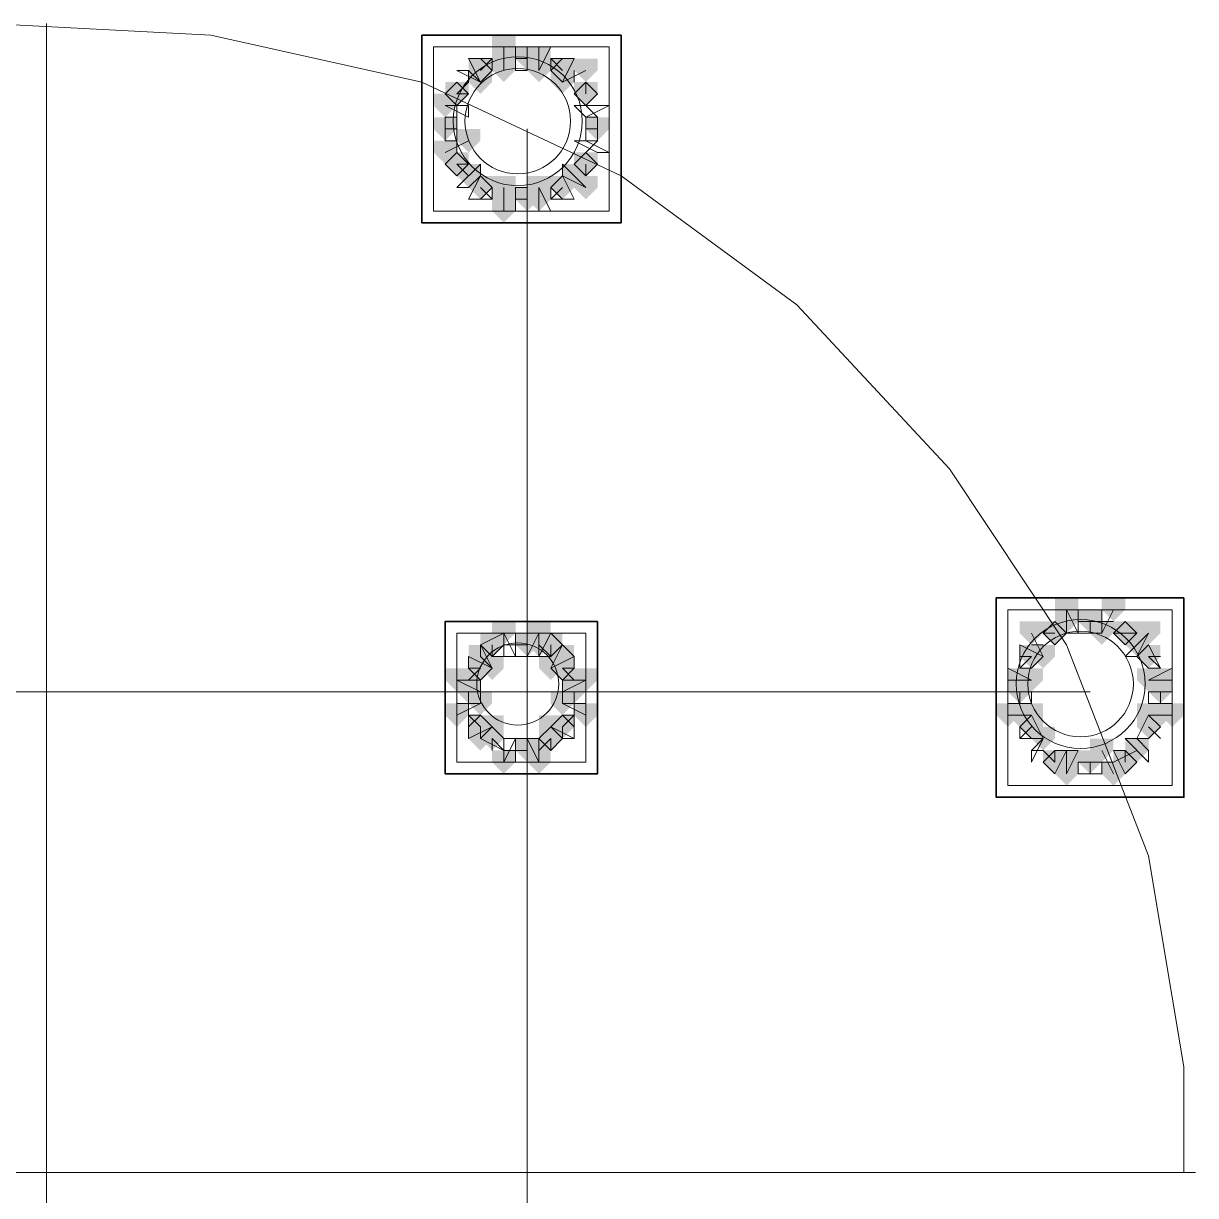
# Model space of a CAD drawing. Header units: millimetres. Extents: x 2315 to 4619, y 1334 to 1897.
# Drawn here: x 4157.93 to 4164.03, y 1554.59 to 1560.69 of the extents above; entities that cross this region are included whole.
import ezdxf

# ---------------------------------------------------------------- set-up
doc = ezdxf.new("R2010")
doc.units = ezdxf.units.MM
for name, color, linetype, true_color in [('PDF_10', 7, 'Continuous', 0x00b85c), ('PDF_AXIS', 7, 'Continuous', 0x00b85c), ('PDF_柱构件', 7, 'Continuous', 0x00b85c), ('PDF_转运站初步方案', 7, 'Continuous', 0x00b85c)]:
    doc.layers.add(name, color=color, linetype=linetype, true_color=true_color)
doc.layers.add('PDF_中心线层', color=1, linetype='Continuous')
doc.layers.add('PDF_粗实线层', color=7, linetype='Continuous')

msp = doc.modelspace()

# ---------------------------------------------------------------- hatches: boundary and pattern name
at = {"layer": 'PDF_10', "transparency": 33554559}
for points in [[(4160.5502, 1560.5703), (4160.4891, 1560.5703), (4160.4891, 1560.5093), (4160.5502, 1560.4482), (4160.6113, 1560.5093), (4160.6113, 1560.5703)], [(4160.5502, 1560.5703), (4160.4891, 1560.5703), (4160.4891, 1560.5093), (4160.5502, 1560.4482), (4160.6113, 1560.5093), (4160.6113, 1560.5703)], [(4160.3059, 1560.5093), (4160.2448, 1560.5093), (4160.2448, 1560.4482), (4160.3059, 1560.3871), (4160.367, 1560.4482), (4160.367, 1560.5093)], [(4160.3059, 1560.5093), (4160.2448, 1560.5093), (4160.2448, 1560.4482), (4160.3059, 1560.3871), (4160.367, 1560.4482), (4160.367, 1560.5093)], [(4160.7335, 1560.5093), (4160.6724, 1560.5093), (4160.6724, 1560.4482), (4160.7335, 1560.3871), (4160.7945, 1560.4482), (4160.7945, 1560.5093)], [(4160.7335, 1560.5093), (4160.6724, 1560.5093), (4160.6724, 1560.4482), (4160.7335, 1560.3871), (4160.7945, 1560.4482), (4160.7945, 1560.5093)], [(4160.1837, 1560.3871), (4160.1226, 1560.3871), (4160.1226, 1560.326), (4160.1837, 1560.2649), (4160.2448, 1560.326), (4160.2448, 1560.3871)], [(4160.1837, 1560.3871), (4160.1226, 1560.3871), (4160.1226, 1560.326), (4160.1837, 1560.2649), (4160.2448, 1560.326), (4160.2448, 1560.3871)], [(4160.8556, 1560.3871), (4160.7945, 1560.3871), (4160.7945, 1560.326), (4160.8556, 1560.2649), (4160.9167, 1560.326), (4160.9167, 1560.3871)], [(4160.8556, 1560.3871), (4160.7945, 1560.3871), (4160.7945, 1560.326), (4160.8556, 1560.2649), (4160.9167, 1560.326), (4160.9167, 1560.3871)], [(4160.8556, 1560.3871), (4160.7945, 1560.3871), (4160.7945, 1560.326), (4160.8556, 1560.2649), (4160.9167, 1560.326), (4160.9167, 1560.3871)], [(4160.1226, 1560.2039), (4160.0616, 1560.2039), (4160.0616, 1560.1428), (4160.1226, 1560.0817), (4160.1837, 1560.1428), (4160.1837, 1560.2039)], [(4160.1226, 1560.2039), (4160.0616, 1560.2039), (4160.0616, 1560.1428), (4160.1226, 1560.0817), (4160.1837, 1560.1428), (4160.1837, 1560.2039)], [(4160.9167, 1560.2039), (4160.8556, 1560.2039), (4160.8556, 1560.1428), (4160.9167, 1560.0817), (4160.9778, 1560.1428), (4160.9778, 1560.2039)], [(4160.9167, 1560.2039), (4160.8556, 1560.2039), (4160.8556, 1560.1428), (4160.9167, 1560.0817), (4160.9778, 1560.1428), (4160.9778, 1560.2039)], [(4160.1837, 1560.0206), (4160.1226, 1560.0206), (4160.1226, 1559.9595), (4160.1837, 1559.8985), (4160.2448, 1559.9595), (4160.2448, 1560.0206)], [(4160.1837, 1560.0206), (4160.1226, 1560.0206), (4160.1226, 1559.9595), (4160.1837, 1559.8985), (4160.2448, 1559.9595), (4160.2448, 1560.0206)], [(4160.8556, 1560.0206), (4160.7945, 1560.0206), (4160.7945, 1559.9595), (4160.8556, 1559.8985), (4160.9167, 1559.9595), (4160.9167, 1560.0206)], [(4160.8556, 1560.0206), (4160.7945, 1560.0206), (4160.7945, 1559.9595), (4160.8556, 1559.8985), (4160.9167, 1559.9595), (4160.9167, 1560.0206)], [(4160.8556, 1560.0206), (4160.7945, 1560.0206), (4160.7945, 1559.9595), (4160.8556, 1559.8985), (4160.9167, 1559.9595), (4160.9167, 1560.0206)], [(4160.3059, 1559.8985), (4160.2448, 1559.8985), (4160.2448, 1559.8374), (4160.3059, 1559.7763), (4160.367, 1559.8374), (4160.367, 1559.8985)], [(4160.3059, 1559.8985), (4160.2448, 1559.8985), (4160.2448, 1559.8374), (4160.3059, 1559.7763), (4160.367, 1559.8374), (4160.367, 1559.8985)], [(4160.7335, 1559.8985), (4160.6724, 1559.8985), (4160.6724, 1559.8374), (4160.7335, 1559.7763), (4160.7945, 1559.8374), (4160.7945, 1559.8985)], [(4160.7335, 1559.8985), (4160.6724, 1559.8985), (4160.6724, 1559.8374), (4160.7335, 1559.7763), (4160.7945, 1559.8374), (4160.7945, 1559.8985)], [(4160.5502, 1559.8374), (4160.4891, 1559.8374), (4160.4891, 1559.7763), (4160.5502, 1559.7152), (4160.6113, 1559.7763), (4160.6113, 1559.8374)], [(4160.5502, 1559.8374), (4160.4891, 1559.8374), (4160.4891, 1559.7763), (4160.5502, 1559.7152), (4160.6113, 1559.7763), (4160.6113, 1559.8374)], [(4163.4821, 1557.6385), (4163.421, 1557.6385), (4163.421, 1557.5774), (4163.4821, 1557.5163), (4163.5432, 1557.5774), (4163.5432, 1557.6385)], [(4163.4821, 1557.6385), (4163.421, 1557.6385), (4163.421, 1557.5774), (4163.4821, 1557.5163), (4163.5432, 1557.5774), (4163.5432, 1557.6385)], [(4163.2989, 1557.5774), (4163.2378, 1557.5774), (4163.2378, 1557.5163), (4163.2989, 1557.4552), (4163.3599, 1557.5163), (4163.3599, 1557.5774)], [(4163.2989, 1557.5774), (4163.2378, 1557.5774), (4163.2378, 1557.5163), (4163.2989, 1557.4552), (4163.3599, 1557.5163), (4163.3599, 1557.5774)], [(4163.2989, 1557.5774), (4163.2378, 1557.5774), (4163.2378, 1557.5163), (4163.2989, 1557.4552), (4163.3599, 1557.5163), (4163.3599, 1557.5774)], [(4163.6653, 1557.5774), (4163.6043, 1557.5774), (4163.6043, 1557.5163), (4163.6653, 1557.4552), (4163.7264, 1557.5163), (4163.7264, 1557.5774)], [(4163.6653, 1557.5774), (4163.6043, 1557.5774), (4163.6043, 1557.5163), (4163.6653, 1557.4552), (4163.7264, 1557.5163), (4163.7264, 1557.5774)], [(4163.6653, 1557.5774), (4163.6043, 1557.5774), (4163.6043, 1557.5163), (4163.6653, 1557.4552), (4163.7264, 1557.5163), (4163.7264, 1557.5774)], [(4160.367, 1557.5163), (4160.3059, 1557.5163), (4160.3059, 1557.4552), (4160.367, 1557.3941), (4160.428, 1557.4552), (4160.428, 1557.5163)], [(4160.367, 1557.5163), (4160.3059, 1557.5163), (4160.3059, 1557.4552), (4160.367, 1557.3941), (4160.428, 1557.4552), (4160.428, 1557.5163)], [(4160.5502, 1557.5163), (4160.4891, 1557.5163), (4160.4891, 1557.4552), (4160.5502, 1557.3941), (4160.6113, 1557.4552), (4160.6113, 1557.5163)], [(4160.5502, 1557.5163), (4160.4891, 1557.5163), (4160.4891, 1557.4552), (4160.5502, 1557.3941), (4160.6113, 1557.4552), (4160.6113, 1557.5163)], [(4160.6724, 1557.5163), (4160.6113, 1557.5163), (4160.6113, 1557.4552), (4160.6724, 1557.3941), (4160.7335, 1557.4552), (4160.7335, 1557.5163)], [(4160.6724, 1557.5163), (4160.6113, 1557.5163), (4160.6113, 1557.4552), (4160.6724, 1557.3941), (4160.7335, 1557.4552), (4160.7335, 1557.5163)], [(4163.1767, 1557.4552), (4163.1156, 1557.4552), (4163.1156, 1557.3941), (4163.1767, 1557.333), (4163.2378, 1557.3941), (4163.2378, 1557.4552)], [(4163.1767, 1557.4552), (4163.1156, 1557.4552), (4163.1156, 1557.3941), (4163.1767, 1557.333), (4163.2378, 1557.3941), (4163.2378, 1557.4552)], [(4163.7875, 1557.4552), (4163.7264, 1557.4552), (4163.7264, 1557.3941), (4163.7875, 1557.333), (4163.8486, 1557.3941), (4163.8486, 1557.4552)], [(4163.7875, 1557.4552), (4163.7264, 1557.4552), (4163.7264, 1557.3941), (4163.7875, 1557.333), (4163.8486, 1557.3941), (4163.8486, 1557.4552)], [(4160.3059, 1557.3941), (4160.2448, 1557.3941), (4160.2448, 1557.333), (4160.3059, 1557.272), (4160.367, 1557.333), (4160.367, 1557.3941)], [(4160.3059, 1557.3941), (4160.2448, 1557.3941), (4160.2448, 1557.333), (4160.3059, 1557.272), (4160.367, 1557.333), (4160.367, 1557.3941)], [(4160.7335, 1557.3941), (4160.6724, 1557.3941), (4160.6724, 1557.333), (4160.7335, 1557.272), (4160.7945, 1557.333), (4160.7945, 1557.3941)], [(4160.7335, 1557.3941), (4160.6724, 1557.3941), (4160.6724, 1557.333), (4160.7335, 1557.272), (4160.7945, 1557.333), (4160.7945, 1557.3941)], [(4160.2448, 1557.272), (4160.1837, 1557.272), (4160.1837, 1557.2109), (4160.2448, 1557.1498), (4160.3059, 1557.2109), (4160.3059, 1557.272)], [(4160.2448, 1557.272), (4160.1837, 1557.272), (4160.1837, 1557.2109), (4160.2448, 1557.1498), (4160.3059, 1557.2109), (4160.3059, 1557.272)], [(4160.2448, 1557.272), (4160.1837, 1557.272), (4160.1837, 1557.2109), (4160.2448, 1557.1498), (4160.3059, 1557.2109), (4160.3059, 1557.272)], [(4160.7945, 1557.272), (4160.7335, 1557.272), (4160.7335, 1557.2109), (4160.7945, 1557.1498), (4160.8556, 1557.2109), (4160.8556, 1557.272)], [(4160.7945, 1557.272), (4160.7335, 1557.272), (4160.7335, 1557.2109), (4160.7945, 1557.1498), (4160.8556, 1557.2109), (4160.8556, 1557.272)], [(4160.7945, 1557.272), (4160.7335, 1557.272), (4160.7335, 1557.2109), (4160.7945, 1557.1498), (4160.8556, 1557.2109), (4160.8556, 1557.272)], [(4163.1156, 1557.272), (4163.0545, 1557.272), (4163.0545, 1557.2109), (4163.1156, 1557.1498), (4163.1767, 1557.2109), (4163.1767, 1557.272)], [(4163.1156, 1557.272), (4163.0545, 1557.272), (4163.0545, 1557.2109), (4163.1156, 1557.1498), (4163.1767, 1557.2109), (4163.1767, 1557.272)], [(4163.8486, 1557.272), (4163.7875, 1557.272), (4163.7875, 1557.2109), (4163.8486, 1557.1498), (4163.9097, 1557.2109), (4163.9097, 1557.272)], [(4163.8486, 1557.272), (4163.7875, 1557.272), (4163.7875, 1557.2109), (4163.8486, 1557.1498), (4163.9097, 1557.2109), (4163.9097, 1557.272)], [(4163.8486, 1557.272), (4163.7875, 1557.272), (4163.7875, 1557.2109), (4163.8486, 1557.1498), (4163.9097, 1557.2109), (4163.9097, 1557.272)], [(4160.3059, 1557.0887), (4160.2448, 1557.0887), (4160.2448, 1557.0276), (4160.3059, 1556.9666), (4160.367, 1557.0276), (4160.367, 1557.0887)], [(4160.3059, 1557.0887), (4160.2448, 1557.0887), (4160.2448, 1557.0276), (4160.3059, 1556.9666), (4160.367, 1557.0276), (4160.367, 1557.0887)], [(4160.7335, 1557.0887), (4160.6724, 1557.0887), (4160.6724, 1557.0276), (4160.7335, 1556.9666), (4160.7945, 1557.0276), (4160.7945, 1557.0887)], [(4160.7335, 1557.0887), (4160.6724, 1557.0887), (4160.6724, 1557.0276), (4160.7335, 1556.9666), (4160.7945, 1557.0276), (4160.7945, 1557.0887)], [(4163.1767, 1557.0887), (4163.1156, 1557.0887), (4163.1156, 1557.0276), (4163.1767, 1556.9666), (4163.2378, 1557.0276), (4163.2378, 1557.0887)], [(4163.1767, 1557.0887), (4163.1156, 1557.0887), (4163.1156, 1557.0276), (4163.1767, 1556.9666), (4163.2378, 1557.0276), (4163.2378, 1557.0887)], [(4163.7875, 1557.0887), (4163.7264, 1557.0887), (4163.7264, 1557.0276), (4163.7875, 1556.9666), (4163.8486, 1557.0276), (4163.8486, 1557.0887)], [(4163.7875, 1557.0887), (4163.7264, 1557.0887), (4163.7264, 1557.0276), (4163.7875, 1556.9666), (4163.8486, 1557.0276), (4163.8486, 1557.0887)], [(4160.367, 1557.0276), (4160.3059, 1557.0276), (4160.3059, 1556.9666), (4160.367, 1556.9055), (4160.428, 1556.9666), (4160.428, 1557.0276)], [(4160.367, 1557.0276), (4160.3059, 1557.0276), (4160.3059, 1556.9666), (4160.367, 1556.9055), (4160.428, 1556.9666), (4160.428, 1557.0276)], [(4160.6724, 1557.0276), (4160.6113, 1557.0276), (4160.6113, 1556.9666), (4160.6724, 1556.9055), (4160.7335, 1556.9666), (4160.7335, 1557.0276)], [(4160.6724, 1557.0276), (4160.6113, 1557.0276), (4160.6113, 1556.9666), (4160.6724, 1556.9055), (4160.7335, 1556.9666), (4160.7335, 1557.0276)], [(4160.5502, 1556.9666), (4160.4891, 1556.9666), (4160.4891, 1556.9055), (4160.5502, 1556.8444), (4160.6113, 1556.9055), (4160.6113, 1556.9666)], [(4160.5502, 1556.9666), (4160.4891, 1556.9666), (4160.4891, 1556.9055), (4160.5502, 1556.8444), (4160.6113, 1556.9055), (4160.6113, 1556.9666)], [(4163.2989, 1556.9055), (4163.2378, 1556.9055), (4163.2378, 1556.8444), (4163.2989, 1556.7833), (4163.3599, 1556.8444), (4163.3599, 1556.9055)], [(4163.2989, 1556.9055), (4163.2378, 1556.9055), (4163.2378, 1556.8444), (4163.2989, 1556.7833), (4163.3599, 1556.8444), (4163.3599, 1556.9055)], [(4163.4821, 1556.9055), (4163.421, 1556.9055), (4163.421, 1556.8444), (4163.4821, 1556.7833), (4163.5432, 1556.8444), (4163.5432, 1556.9055)], [(4163.4821, 1556.9055), (4163.421, 1556.9055), (4163.421, 1556.8444), (4163.4821, 1556.7833), (4163.5432, 1556.8444), (4163.5432, 1556.9055)], [(4163.6653, 1556.9055), (4163.6043, 1556.9055), (4163.6043, 1556.8444), (4163.6653, 1556.7833), (4163.7264, 1556.8444), (4163.7264, 1556.9055)], [(4163.6653, 1556.9055), (4163.6043, 1556.9055), (4163.6043, 1556.8444), (4163.6653, 1556.7833), (4163.7264, 1556.8444), (4163.7264, 1556.9055)]]:
    msp.add_hatch(color=256, dxfattribs=at).paths.add_polyline_path(points)
at = {"layer": 'PDF_柱构件', "transparency": 33554559}
for points in [[(4160.428, 1560.6314), (4160.367, 1560.6314), (4160.367, 1560.5703), (4160.428, 1560.5093), (4160.4891, 1560.5703), (4160.4891, 1560.6314)], [(4160.428, 1560.5703), (4160.367, 1560.5703), (4160.367, 1560.5093), (4160.428, 1560.4482), (4160.4891, 1560.5093), (4160.4891, 1560.5703)], [(4160.6113, 1560.5703), (4160.5502, 1560.5703), (4160.5502, 1560.5093), (4160.6113, 1560.4482), (4160.6724, 1560.5093), (4160.6724, 1560.5703)], [(4160.428, 1560.5093), (4160.367, 1560.5093), (4160.367, 1560.4482), (4160.428, 1560.3871), (4160.4891, 1560.4482), (4160.4891, 1560.5093)], [(4160.6113, 1560.5093), (4160.5502, 1560.5093), (4160.5502, 1560.4482), (4160.6113, 1560.3871), (4160.6724, 1560.4482), (4160.6724, 1560.5093)], [(4160.8556, 1560.5093), (4160.7945, 1560.5093), (4160.7945, 1560.4482), (4160.8556, 1560.3871), (4160.9167, 1560.4482), (4160.9167, 1560.5093)], [(4160.3059, 1560.4482), (4160.2448, 1560.4482), (4160.2448, 1560.3871), (4160.3059, 1560.326), (4160.367, 1560.3871), (4160.367, 1560.4482)], [(4160.7335, 1560.4482), (4160.6724, 1560.4482), (4160.6724, 1560.3871), (4160.7335, 1560.326), (4160.7945, 1560.3871), (4160.7945, 1560.4482)], [(4160.1226, 1560.326), (4160.0616, 1560.326), (4160.0616, 1560.2649), (4160.1226, 1560.2039), (4160.1837, 1560.2649), (4160.1837, 1560.326)], [(4160.2448, 1560.1428), (4160.1837, 1560.1428), (4160.1837, 1560.0817), (4160.2448, 1560.0206), (4160.3059, 1560.0817), (4160.3059, 1560.1428)], [(4160.1226, 1560.0817), (4160.0616, 1560.0817), (4160.0616, 1560.0206), (4160.1226, 1559.9595), (4160.1837, 1560.0206), (4160.1837, 1560.0817)], [(4160.2448, 1559.9595), (4160.1837, 1559.9595), (4160.1837, 1559.8985), (4160.2448, 1559.8374), (4160.3059, 1559.8985), (4160.3059, 1559.9595)], [(4160.7945, 1559.9595), (4160.7335, 1559.9595), (4160.7335, 1559.8985), (4160.7945, 1559.8374), (4160.8556, 1559.8985), (4160.8556, 1559.9595)], [(4160.428, 1559.8985), (4160.367, 1559.8985), (4160.367, 1559.8374), (4160.428, 1559.7763), (4160.4891, 1559.8374), (4160.4891, 1559.8985)], [(4160.6113, 1559.8985), (4160.5502, 1559.8985), (4160.5502, 1559.8374), (4160.6113, 1559.7763), (4160.6724, 1559.8374), (4160.6724, 1559.8985)], [(4160.8556, 1559.8985), (4160.7945, 1559.8985), (4160.7945, 1559.8374), (4160.8556, 1559.7763), (4160.9167, 1559.8374), (4160.9167, 1559.8985)], [(4160.428, 1559.8374), (4160.367, 1559.8374), (4160.367, 1559.7763), (4160.428, 1559.7152), (4160.4891, 1559.7763), (4160.4891, 1559.8374)], [(4160.6113, 1559.8374), (4160.5502, 1559.8374), (4160.5502, 1559.7763), (4160.6113, 1559.7152), (4160.6724, 1559.7763), (4160.6724, 1559.8374)], [(4160.428, 1559.7763), (4160.367, 1559.7763), (4160.367, 1559.7152), (4160.428, 1559.6541), (4160.4891, 1559.7152), (4160.4891, 1559.7763)], [(4163.3599, 1557.6995), (4163.2989, 1557.6995), (4163.2989, 1557.6385), (4163.3599, 1557.5774), (4163.421, 1557.6385), (4163.421, 1557.6995)], [(4163.6043, 1557.6995), (4163.5432, 1557.6995), (4163.5432, 1557.6385), (4163.6043, 1557.5774), (4163.6653, 1557.6385), (4163.6653, 1557.6995)], [(4163.3599, 1557.6385), (4163.2989, 1557.6385), (4163.2989, 1557.5774), (4163.3599, 1557.5163), (4163.421, 1557.5774), (4163.421, 1557.6385)], [(4160.428, 1557.5774), (4160.367, 1557.5774), (4160.367, 1557.5163), (4160.428, 1557.4552), (4160.4891, 1557.5163), (4160.4891, 1557.5774)], [(4160.6113, 1557.5774), (4160.5502, 1557.5774), (4160.5502, 1557.5163), (4160.6113, 1557.4552), (4160.6724, 1557.5163), (4160.6724, 1557.5774)], [(4163.1767, 1557.5774), (4163.1156, 1557.5774), (4163.1156, 1557.5163), (4163.1767, 1557.4552), (4163.2378, 1557.5163), (4163.2378, 1557.5774)], [(4163.5432, 1557.5774), (4163.4821, 1557.5774), (4163.4821, 1557.5163), (4163.5432, 1557.4552), (4163.6043, 1557.5163), (4163.6043, 1557.5774)], [(4163.7875, 1557.5774), (4163.7264, 1557.5774), (4163.7264, 1557.5163), (4163.7875, 1557.4552), (4163.8486, 1557.5163), (4163.8486, 1557.5774)], [(4160.6113, 1557.5163), (4160.5502, 1557.5163), (4160.5502, 1557.4552), (4160.6113, 1557.3941), (4160.6724, 1557.4552), (4160.6724, 1557.5163)], [(4163.7264, 1557.5163), (4163.6653, 1557.5163), (4163.6653, 1557.4552), (4163.7264, 1557.3941), (4163.7875, 1557.4552), (4163.7875, 1557.5163)], [(4160.3059, 1557.4552), (4160.2448, 1557.4552), (4160.2448, 1557.3941), (4160.3059, 1557.333), (4160.367, 1557.3941), (4160.367, 1557.4552)], [(4160.7335, 1557.4552), (4160.6724, 1557.4552), (4160.6724, 1557.3941), (4160.7335, 1557.333), (4160.7945, 1557.3941), (4160.7945, 1557.4552)], [(4163.2378, 1557.4552), (4163.1767, 1557.4552), (4163.1767, 1557.3941), (4163.2378, 1557.333), (4163.2989, 1557.3941), (4163.2989, 1557.4552)], [(4160.367, 1557.3941), (4160.3059, 1557.3941), (4160.3059, 1557.333), (4160.367, 1557.272), (4160.428, 1557.333), (4160.428, 1557.3941)], [(4160.6724, 1557.3941), (4160.6113, 1557.3941), (4160.6113, 1557.333), (4160.6724, 1557.272), (4160.7335, 1557.333), (4160.7335, 1557.3941)], [(4160.1837, 1557.333), (4160.1226, 1557.333), (4160.1226, 1557.272), (4160.1837, 1557.2109), (4160.2448, 1557.272), (4160.2448, 1557.333)], [(4160.2448, 1557.333), (4160.1837, 1557.333), (4160.1837, 1557.272), (4160.2448, 1557.2109), (4160.3059, 1557.272), (4160.3059, 1557.333)], [(4160.7945, 1557.333), (4160.7335, 1557.333), (4160.7335, 1557.272), (4160.7945, 1557.2109), (4160.8556, 1557.272), (4160.8556, 1557.333)], [(4160.8556, 1557.333), (4160.7945, 1557.333), (4160.7945, 1557.272), (4160.8556, 1557.2109), (4160.9167, 1557.272), (4160.9167, 1557.333)], [(4163.1156, 1557.333), (4163.0545, 1557.333), (4163.0545, 1557.272), (4163.1156, 1557.2109), (4163.1767, 1557.272), (4163.1767, 1557.333)], [(4163.1767, 1557.333), (4163.1156, 1557.333), (4163.1156, 1557.272), (4163.1767, 1557.2109), (4163.2378, 1557.272), (4163.2378, 1557.333)], [(4163.7875, 1557.333), (4163.7264, 1557.333), (4163.7264, 1557.272), (4163.7875, 1557.2109), (4163.8486, 1557.272), (4163.8486, 1557.333)], [(4163.8486, 1557.333), (4163.7875, 1557.333), (4163.7875, 1557.272), (4163.8486, 1557.2109), (4163.9097, 1557.272), (4163.9097, 1557.333)], [(4160.3059, 1557.2109), (4160.2448, 1557.2109), (4160.2448, 1557.1498), (4160.3059, 1557.0887), (4160.367, 1557.1498), (4160.367, 1557.2109)], [(4160.7335, 1557.2109), (4160.6724, 1557.2109), (4160.6724, 1557.1498), (4160.7335, 1557.0887), (4160.7945, 1557.1498), (4160.7945, 1557.2109)], [(4160.1837, 1557.1498), (4160.1226, 1557.1498), (4160.1226, 1557.0887), (4160.1837, 1557.0276), (4160.2448, 1557.0887), (4160.2448, 1557.1498)], [(4160.8556, 1557.1498), (4160.7945, 1557.1498), (4160.7945, 1557.0887), (4160.8556, 1557.0276), (4160.9167, 1557.0887), (4160.9167, 1557.1498)], [(4163.0545, 1557.1498), (4162.9935, 1557.1498), (4162.9935, 1557.0887), (4163.0545, 1557.0276), (4163.1156, 1557.0887), (4163.1156, 1557.1498)], [(4163.1156, 1557.1498), (4163.0545, 1557.1498), (4163.0545, 1557.0887), (4163.1156, 1557.0276), (4163.1767, 1557.0887), (4163.1767, 1557.1498)], [(4163.1767, 1557.1498), (4163.1156, 1557.1498), (4163.1156, 1557.0887), (4163.1767, 1557.0276), (4163.2378, 1557.0887), (4163.2378, 1557.1498)], [(4163.7875, 1557.1498), (4163.7264, 1557.1498), (4163.7264, 1557.0887), (4163.7875, 1557.0276), (4163.8486, 1557.0887), (4163.8486, 1557.1498)], [(4163.8486, 1557.1498), (4163.7875, 1557.1498), (4163.7875, 1557.0887), (4163.8486, 1557.0276), (4163.9097, 1557.0887), (4163.9097, 1557.1498)], [(4163.9097, 1557.1498), (4163.8486, 1557.1498), (4163.8486, 1557.0887), (4163.9097, 1557.0276), (4163.9708, 1557.0887), (4163.9708, 1557.1498)], [(4160.367, 1557.0887), (4160.3059, 1557.0887), (4160.3059, 1557.0276), (4160.367, 1556.9666), (4160.428, 1557.0276), (4160.428, 1557.0887)], [(4160.6724, 1557.0887), (4160.6113, 1557.0887), (4160.6113, 1557.0276), (4160.6724, 1556.9666), (4160.7335, 1557.0276), (4160.7335, 1557.0887)], [(4160.3059, 1557.0276), (4160.2448, 1557.0276), (4160.2448, 1556.9666), (4160.3059, 1556.9055), (4160.367, 1556.9666), (4160.367, 1557.0276)], [(4163.2378, 1557.0276), (4163.1767, 1557.0276), (4163.1767, 1556.9666), (4163.2378, 1556.9055), (4163.2989, 1556.9666), (4163.2989, 1557.0276)], [(4160.6113, 1556.9666), (4160.5502, 1556.9666), (4160.5502, 1556.9055), (4160.6113, 1556.8444), (4160.6724, 1556.9055), (4160.6724, 1556.9666)], [(4163.5432, 1556.9666), (4163.4821, 1556.9666), (4163.4821, 1556.9055), (4163.5432, 1556.8444), (4163.6043, 1556.9055), (4163.6043, 1556.9666)], [(4163.7264, 1556.9666), (4163.6653, 1556.9666), (4163.6653, 1556.9055), (4163.7264, 1556.8444), (4163.7875, 1556.9055), (4163.7875, 1556.9666)], [(4160.428, 1556.9055), (4160.367, 1556.9055), (4160.367, 1556.8444), (4160.428, 1556.7833), (4160.4891, 1556.8444), (4160.4891, 1556.9055)], [(4160.6113, 1556.9055), (4160.5502, 1556.9055), (4160.5502, 1556.8444), (4160.6113, 1556.7833), (4160.6724, 1556.8444), (4160.6724, 1556.9055)], [(4163.3599, 1556.9055), (4163.2989, 1556.9055), (4163.2989, 1556.8444), (4163.3599, 1556.7833), (4163.421, 1556.8444), (4163.421, 1556.9055)], [(4163.3599, 1556.8444), (4163.2989, 1556.8444), (4163.2989, 1556.7833), (4163.3599, 1556.7222), (4163.421, 1556.7833), (4163.421, 1556.8444)], [(4163.6043, 1556.8444), (4163.5432, 1556.8444), (4163.5432, 1556.7833), (4163.6043, 1556.7222), (4163.6653, 1556.7833), (4163.6653, 1556.8444)]]:
    msp.add_hatch(color=256, dxfattribs=at).paths.add_polyline_path(points)
at = {"layer": 'PDF_转运站初步方案', "transparency": 33554559}
for points in [[(4160.5502, 1560.5703), (4160.4891, 1560.5703), (4160.4891, 1560.5093), (4160.5502, 1560.4482), (4160.6113, 1560.5093), (4160.6113, 1560.5703)], [(4160.5502, 1560.5703), (4160.4891, 1560.5703), (4160.4891, 1560.5093), (4160.5502, 1560.4482), (4160.6113, 1560.5093), (4160.6113, 1560.5703)], [(4160.3059, 1560.5093), (4160.2448, 1560.5093), (4160.2448, 1560.4482), (4160.3059, 1560.3871), (4160.367, 1560.4482), (4160.367, 1560.5093)], [(4160.3059, 1560.5093), (4160.2448, 1560.5093), (4160.2448, 1560.4482), (4160.3059, 1560.3871), (4160.367, 1560.4482), (4160.367, 1560.5093)], [(4160.7335, 1560.5093), (4160.6724, 1560.5093), (4160.6724, 1560.4482), (4160.7335, 1560.3871), (4160.7945, 1560.4482), (4160.7945, 1560.5093)], [(4160.7335, 1560.5093), (4160.6724, 1560.5093), (4160.6724, 1560.4482), (4160.7335, 1560.3871), (4160.7945, 1560.4482), (4160.7945, 1560.5093)], [(4160.1837, 1560.3871), (4160.1226, 1560.3871), (4160.1226, 1560.326), (4160.1837, 1560.2649), (4160.2448, 1560.326), (4160.2448, 1560.3871)], [(4160.1837, 1560.3871), (4160.1226, 1560.3871), (4160.1226, 1560.326), (4160.1837, 1560.2649), (4160.2448, 1560.326), (4160.2448, 1560.3871)], [(4160.8556, 1560.3871), (4160.7945, 1560.3871), (4160.7945, 1560.326), (4160.8556, 1560.2649), (4160.9167, 1560.326), (4160.9167, 1560.3871)], [(4160.8556, 1560.3871), (4160.7945, 1560.3871), (4160.7945, 1560.326), (4160.8556, 1560.2649), (4160.9167, 1560.326), (4160.9167, 1560.3871)], [(4160.1226, 1560.2039), (4160.0616, 1560.2039), (4160.0616, 1560.1428), (4160.1226, 1560.0817), (4160.1837, 1560.1428), (4160.1837, 1560.2039)], [(4160.1226, 1560.2039), (4160.0616, 1560.2039), (4160.0616, 1560.1428), (4160.1226, 1560.0817), (4160.1837, 1560.1428), (4160.1837, 1560.2039)], [(4160.9167, 1560.2039), (4160.8556, 1560.2039), (4160.8556, 1560.1428), (4160.9167, 1560.0817), (4160.9778, 1560.1428), (4160.9778, 1560.2039)], [(4160.9167, 1560.2039), (4160.8556, 1560.2039), (4160.8556, 1560.1428), (4160.9167, 1560.0817), (4160.9778, 1560.1428), (4160.9778, 1560.2039)], [(4160.1837, 1560.0206), (4160.1226, 1560.0206), (4160.1226, 1559.9595), (4160.1837, 1559.8985), (4160.2448, 1559.9595), (4160.2448, 1560.0206)], [(4160.1837, 1560.0206), (4160.1226, 1560.0206), (4160.1226, 1559.9595), (4160.1837, 1559.8985), (4160.2448, 1559.9595), (4160.2448, 1560.0206)], [(4160.8556, 1560.0206), (4160.7945, 1560.0206), (4160.7945, 1559.9595), (4160.8556, 1559.8985), (4160.9167, 1559.9595), (4160.9167, 1560.0206)], [(4160.8556, 1560.0206), (4160.7945, 1560.0206), (4160.7945, 1559.9595), (4160.8556, 1559.8985), (4160.9167, 1559.9595), (4160.9167, 1560.0206)], [(4160.3059, 1559.8985), (4160.2448, 1559.8985), (4160.2448, 1559.8374), (4160.3059, 1559.7763), (4160.367, 1559.8374), (4160.367, 1559.8985)], [(4160.3059, 1559.8985), (4160.2448, 1559.8985), (4160.2448, 1559.8374), (4160.3059, 1559.7763), (4160.367, 1559.8374), (4160.367, 1559.8985)], [(4160.7335, 1559.8985), (4160.6724, 1559.8985), (4160.6724, 1559.8374), (4160.7335, 1559.7763), (4160.7945, 1559.8374), (4160.7945, 1559.8985)], [(4160.7335, 1559.8985), (4160.6724, 1559.8985), (4160.6724, 1559.8374), (4160.7335, 1559.7763), (4160.7945, 1559.8374), (4160.7945, 1559.8985)], [(4160.5502, 1559.8374), (4160.4891, 1559.8374), (4160.4891, 1559.7763), (4160.5502, 1559.7152), (4160.6113, 1559.7763), (4160.6113, 1559.8374)], [(4160.5502, 1559.8374), (4160.4891, 1559.8374), (4160.4891, 1559.7763), (4160.5502, 1559.7152), (4160.6113, 1559.7763), (4160.6113, 1559.8374)], [(4163.4821, 1557.6385), (4163.421, 1557.6385), (4163.421, 1557.5774), (4163.4821, 1557.5163), (4163.5432, 1557.5774), (4163.5432, 1557.6385)], [(4163.4821, 1557.6385), (4163.421, 1557.6385), (4163.421, 1557.5774), (4163.4821, 1557.5163), (4163.5432, 1557.5774), (4163.5432, 1557.6385)], [(4163.2989, 1557.5774), (4163.2378, 1557.5774), (4163.2378, 1557.5163), (4163.2989, 1557.4552), (4163.3599, 1557.5163), (4163.3599, 1557.5774)], [(4163.2989, 1557.5774), (4163.2378, 1557.5774), (4163.2378, 1557.5163), (4163.2989, 1557.4552), (4163.3599, 1557.5163), (4163.3599, 1557.5774)], [(4163.6653, 1557.5774), (4163.6043, 1557.5774), (4163.6043, 1557.5163), (4163.6653, 1557.4552), (4163.7264, 1557.5163), (4163.7264, 1557.5774)], [(4163.6653, 1557.5774), (4163.6043, 1557.5774), (4163.6043, 1557.5163), (4163.6653, 1557.4552), (4163.7264, 1557.5163), (4163.7264, 1557.5774)], [(4160.367, 1557.5163), (4160.3059, 1557.5163), (4160.3059, 1557.4552), (4160.367, 1557.3941), (4160.428, 1557.4552), (4160.428, 1557.5163)], [(4160.367, 1557.5163), (4160.3059, 1557.5163), (4160.3059, 1557.4552), (4160.367, 1557.3941), (4160.428, 1557.4552), (4160.428, 1557.5163)], [(4160.5502, 1557.5163), (4160.4891, 1557.5163), (4160.4891, 1557.4552), (4160.5502, 1557.3941), (4160.6113, 1557.4552), (4160.6113, 1557.5163)], [(4160.5502, 1557.5163), (4160.4891, 1557.5163), (4160.4891, 1557.4552), (4160.5502, 1557.3941), (4160.6113, 1557.4552), (4160.6113, 1557.5163)], [(4160.6724, 1557.5163), (4160.6113, 1557.5163), (4160.6113, 1557.4552), (4160.6724, 1557.3941), (4160.7335, 1557.4552), (4160.7335, 1557.5163)], [(4160.6724, 1557.5163), (4160.6113, 1557.5163), (4160.6113, 1557.4552), (4160.6724, 1557.3941), (4160.7335, 1557.4552), (4160.7335, 1557.5163)], [(4163.1767, 1557.4552), (4163.1156, 1557.4552), (4163.1156, 1557.3941), (4163.1767, 1557.333), (4163.2378, 1557.3941), (4163.2378, 1557.4552)], [(4163.1767, 1557.4552), (4163.1156, 1557.4552), (4163.1156, 1557.3941), (4163.1767, 1557.333), (4163.2378, 1557.3941), (4163.2378, 1557.4552)], [(4163.7875, 1557.4552), (4163.7264, 1557.4552), (4163.7264, 1557.3941), (4163.7875, 1557.333), (4163.8486, 1557.3941), (4163.8486, 1557.4552)], [(4163.7875, 1557.4552), (4163.7264, 1557.4552), (4163.7264, 1557.3941), (4163.7875, 1557.333), (4163.8486, 1557.3941), (4163.8486, 1557.4552)], [(4160.3059, 1557.3941), (4160.2448, 1557.3941), (4160.2448, 1557.333), (4160.3059, 1557.272), (4160.367, 1557.333), (4160.367, 1557.3941)], [(4160.3059, 1557.3941), (4160.2448, 1557.3941), (4160.2448, 1557.333), (4160.3059, 1557.272), (4160.367, 1557.333), (4160.367, 1557.3941)], [(4160.7335, 1557.3941), (4160.6724, 1557.3941), (4160.6724, 1557.333), (4160.7335, 1557.272), (4160.7945, 1557.333), (4160.7945, 1557.3941)], [(4160.7335, 1557.3941), (4160.6724, 1557.3941), (4160.6724, 1557.333), (4160.7335, 1557.272), (4160.7945, 1557.333), (4160.7945, 1557.3941)], [(4160.2448, 1557.272), (4160.1837, 1557.272), (4160.1837, 1557.2109), (4160.2448, 1557.1498), (4160.3059, 1557.2109), (4160.3059, 1557.272)], [(4160.2448, 1557.272), (4160.1837, 1557.272), (4160.1837, 1557.2109), (4160.2448, 1557.1498), (4160.3059, 1557.2109), (4160.3059, 1557.272)], [(4160.7945, 1557.272), (4160.7335, 1557.272), (4160.7335, 1557.2109), (4160.7945, 1557.1498), (4160.8556, 1557.2109), (4160.8556, 1557.272)], [(4160.7945, 1557.272), (4160.7335, 1557.272), (4160.7335, 1557.2109), (4160.7945, 1557.1498), (4160.8556, 1557.2109), (4160.8556, 1557.272)], [(4163.1156, 1557.272), (4163.0545, 1557.272), (4163.0545, 1557.2109), (4163.1156, 1557.1498), (4163.1767, 1557.2109), (4163.1767, 1557.272)], [(4163.1156, 1557.272), (4163.0545, 1557.272), (4163.0545, 1557.2109), (4163.1156, 1557.1498), (4163.1767, 1557.2109), (4163.1767, 1557.272)], [(4163.8486, 1557.272), (4163.7875, 1557.272), (4163.7875, 1557.2109), (4163.8486, 1557.1498), (4163.9097, 1557.2109), (4163.9097, 1557.272)], [(4163.8486, 1557.272), (4163.7875, 1557.272), (4163.7875, 1557.2109), (4163.8486, 1557.1498), (4163.9097, 1557.2109), (4163.9097, 1557.272)], [(4160.3059, 1557.0887), (4160.2448, 1557.0887), (4160.2448, 1557.0276), (4160.3059, 1556.9666), (4160.367, 1557.0276), (4160.367, 1557.0887)], [(4160.3059, 1557.0887), (4160.2448, 1557.0887), (4160.2448, 1557.0276), (4160.3059, 1556.9666), (4160.367, 1557.0276), (4160.367, 1557.0887)], [(4160.7335, 1557.0887), (4160.6724, 1557.0887), (4160.6724, 1557.0276), (4160.7335, 1556.9666), (4160.7945, 1557.0276), (4160.7945, 1557.0887)], [(4160.7335, 1557.0887), (4160.6724, 1557.0887), (4160.6724, 1557.0276), (4160.7335, 1556.9666), (4160.7945, 1557.0276), (4160.7945, 1557.0887)], [(4163.1767, 1557.0887), (4163.1156, 1557.0887), (4163.1156, 1557.0276), (4163.1767, 1556.9666), (4163.2378, 1557.0276), (4163.2378, 1557.0887)], [(4163.1767, 1557.0887), (4163.1156, 1557.0887), (4163.1156, 1557.0276), (4163.1767, 1556.9666), (4163.2378, 1557.0276), (4163.2378, 1557.0887)], [(4163.7875, 1557.0887), (4163.7264, 1557.0887), (4163.7264, 1557.0276), (4163.7875, 1556.9666), (4163.8486, 1557.0276), (4163.8486, 1557.0887)], [(4163.7875, 1557.0887), (4163.7264, 1557.0887), (4163.7264, 1557.0276), (4163.7875, 1556.9666), (4163.8486, 1557.0276), (4163.8486, 1557.0887)], [(4160.367, 1557.0276), (4160.3059, 1557.0276), (4160.3059, 1556.9666), (4160.367, 1556.9055), (4160.428, 1556.9666), (4160.428, 1557.0276)], [(4160.367, 1557.0276), (4160.3059, 1557.0276), (4160.3059, 1556.9666), (4160.367, 1556.9055), (4160.428, 1556.9666), (4160.428, 1557.0276)], [(4160.6724, 1557.0276), (4160.6113, 1557.0276), (4160.6113, 1556.9666), (4160.6724, 1556.9055), (4160.7335, 1556.9666), (4160.7335, 1557.0276)], [(4160.6724, 1557.0276), (4160.6113, 1557.0276), (4160.6113, 1556.9666), (4160.6724, 1556.9055), (4160.7335, 1556.9666), (4160.7335, 1557.0276)], [(4160.5502, 1556.9666), (4160.4891, 1556.9666), (4160.4891, 1556.9055), (4160.5502, 1556.8444), (4160.6113, 1556.9055), (4160.6113, 1556.9666)], [(4160.5502, 1556.9666), (4160.4891, 1556.9666), (4160.4891, 1556.9055), (4160.5502, 1556.8444), (4160.6113, 1556.9055), (4160.6113, 1556.9666)], [(4163.2989, 1556.9055), (4163.2378, 1556.9055), (4163.2378, 1556.8444), (4163.2989, 1556.7833), (4163.3599, 1556.8444), (4163.3599, 1556.9055)], [(4163.2989, 1556.9055), (4163.2378, 1556.9055), (4163.2378, 1556.8444), (4163.2989, 1556.7833), (4163.3599, 1556.8444), (4163.3599, 1556.9055)], [(4163.4821, 1556.9055), (4163.421, 1556.9055), (4163.421, 1556.8444), (4163.4821, 1556.7833), (4163.5432, 1556.8444), (4163.5432, 1556.9055)], [(4163.4821, 1556.9055), (4163.421, 1556.9055), (4163.421, 1556.8444), (4163.4821, 1556.7833), (4163.5432, 1556.8444), (4163.5432, 1556.9055)], [(4163.6653, 1556.9055), (4163.6043, 1556.9055), (4163.6043, 1556.8444), (4163.6653, 1556.7833), (4163.7264, 1556.8444), (4163.7264, 1556.9055)], [(4163.6653, 1556.9055), (4163.6043, 1556.9055), (4163.6043, 1556.8444), (4163.6653, 1556.7833), (4163.7264, 1556.8444), (4163.7264, 1556.9055)]]:
    msp.add_hatch(color=256, dxfattribs=at).paths.add_polyline_path(points)

# ---------------------------------------------------------------- linework, layer by layer
at = {"layer": 'PDF_10', "lineweight": 18}
for points in [[(4160.4891, 1560.5093), (4160.5502, 1560.5093), (4160.5502, 1560.5703)], [(4160.3059, 1560.4482), (4160.367, 1560.5093)], [(4160.367, 1560.4482), (4160.3059, 1560.5093)], [(4160.6724, 1560.5093), (4160.7335, 1560.4482)], [(4160.6724, 1560.4482), (4160.7335, 1560.5093)], [(4160.2448, 1560.326), (4160.1837, 1560.326), (4160.2448, 1560.3871)], [(4160.8556, 1560.3871), (4160.8556, 1560.326)], [(4160.1226, 1560.0817), (4160.1226, 1560.2039)], [(4160.9167, 1560.2039), (4160.9167, 1560.0817)], [(4160.1837, 1560.1428), (4160.1226, 1560.1428)], [(4160.8556, 1560.1428), (4160.9167, 1560.1428)], [(4160.2448, 1559.8985), (4160.1837, 1559.9595), (4160.2448, 1559.9595)], [(4160.8556, 1559.9595), (4160.8556, 1559.8985)], [(4160.367, 1559.7763), (4160.3059, 1559.8374)], [(4160.367, 1559.8374), (4160.3059, 1559.7763)], [(4160.7335, 1559.8374), (4160.6724, 1559.7763)], [(4160.6724, 1559.8374), (4160.7335, 1559.7763)], [(4160.5502, 1559.7152), (4160.5502, 1559.7763), (4160.4891, 1559.7763)], [(4163.5432, 1557.5774), (4163.421, 1557.5774)], [(4163.4821, 1557.5163), (4163.4821, 1557.5774)], [(4160.5502, 1557.5163), (4160.5502, 1557.4552), (4160.4891, 1557.4552)], [(4163.2989, 1557.5163), (4163.2378, 1557.5163)], [(4163.7264, 1557.5163), (4163.6043, 1557.5163)], [(4160.428, 1557.4552), (4160.367, 1557.3941), (4160.367, 1557.4552)], [(4160.6724, 1557.4552), (4160.6724, 1557.3941), (4160.6113, 1557.4552)], [(4163.1156, 1557.3941), (4163.1767, 1557.3941), (4163.1156, 1557.333)], [(4163.8486, 1557.333), (4163.7875, 1557.3941), (4163.8486, 1557.3941)], [(4160.2448, 1557.333), (4160.3059, 1557.333), (4160.2448, 1557.272)], [(4160.7945, 1557.272), (4160.7335, 1557.333), (4160.7945, 1557.333)], [(4160.2448, 1557.2109), (4160.2448, 1557.1498)], [(4160.7945, 1557.1498), (4160.7945, 1557.2109)], [(4163.0545, 1557.2109), (4163.1156, 1557.2109), (4163.1156, 1557.1498)], [(4163.8486, 1557.1498), (4163.8486, 1557.2109)], [(4160.2448, 1557.0887), (4160.3059, 1557.0276)], [(4160.3059, 1557.0887), (4160.2448, 1557.0276)], [(4160.7335, 1557.0276), (4160.7945, 1557.0887)], [(4160.7335, 1557.0887), (4160.7945, 1557.0276)], [(4163.1156, 1557.0276), (4163.1767, 1556.9666)], [(4163.1767, 1557.0276), (4163.1156, 1556.9666)], [(4163.7875, 1556.9666), (4163.8486, 1557.0276)], [(4163.7875, 1557.0276), (4163.8486, 1556.9666)], [(4160.367, 1556.9055), (4160.367, 1556.9666), (4160.428, 1556.9055)], [(4160.4891, 1556.9055), (4160.5502, 1556.9055), (4160.5502, 1556.9666)], [(4160.6113, 1556.9055), (4160.6724, 1556.9666), (4160.6724, 1556.9055)], [(4163.2378, 1556.9055), (4163.2989, 1556.8444), (4163.2989, 1556.9055)], [(4163.6043, 1556.8444), (4163.7264, 1556.9055)], [(4163.6653, 1556.9055), (4163.6653, 1556.8444)], [(4163.421, 1556.8444), (4163.5432, 1556.8444)], [(4163.4821, 1556.8444), (4163.4821, 1556.7833)]]:
    msp.add_lwpolyline(points, dxfattribs=at)
at = {"layer": 'PDF_AXIS', "lineweight": 18}
for points in [[(4160.0616, 1560.5703), (4160.0616, 1559.7152), (4160.9778, 1559.7152), (4160.9778, 1560.5703)], [(4163.9097, 1557.6385), (4163.9097, 1556.7222), (4163.0545, 1556.7222), (4163.0545, 1557.6385)], [(4160.8556, 1557.5163), (4160.8556, 1556.8444), (4160.1837, 1556.8444), (4160.1837, 1557.5163)]]:
    msp.add_lwpolyline(points, close=True, dxfattribs=at)
at = {"layer": 'PDF_中心线层', "color": 112, "lineweight": 18, "true_color": 0x00b85c}
for points in [[(4163.9708, 1554.7066), (4163.9708, 1555.2563), (4163.7875, 1556.3557), (4163.3599, 1557.4552), (4162.7491, 1558.3714), (4161.9551, 1559.2266), (4161.0389, 1559.8985), (4160.0005, 1560.3871), (4158.901, 1560.6314), (4157.7405, 1560.6925), (4156.5799, 1560.5093), (4155.5416, 1560.1428), (4154.9918, 1559.8374)], [(4160.5502, 1549.2093), (4160.5502, 1560.1428)], [(4163.4821, 1557.2109), (4152.5486, 1557.2109)], [(4151.9989, 1554.7066), (4164.0318, 1554.7066), (4151.9989, 1554.7066)]]:
    msp.add_lwpolyline(points, dxfattribs=at)
msp.add_lwpolyline([(4158.0459, 1560.6925), (4158.0459, 1548.6595)], close=True, dxfattribs=at)
msp.add_arc((4157.9947, 1554.6804), 5.9959, 179.7499, 300.5105, dxfattribs=at)
at = {"layer": 'PDF_柱构件', "lineweight": 18}
for points in [[(4160.428, 1560.5703), (4160.428, 1560.4482)], [(4160.4891, 1560.4482), (4160.5502, 1560.4482), (4160.5502, 1560.5703), (4160.4891, 1560.5703)], [(4160.6113, 1560.5703), (4160.6113, 1560.4482), (4160.6724, 1560.5703)], [(4160.3059, 1560.3871), (4160.367, 1560.4482), (4160.367, 1560.5093), (4160.2448, 1560.5093)], [(4160.6724, 1560.4482), (4160.7335, 1560.3871), (4160.7945, 1560.5093), (4160.6724, 1560.5093)], [(4160.1837, 1560.4482), (4160.3059, 1560.3871), (4160.2448, 1560.4482)], [(4160.8556, 1560.4482), (4160.7335, 1560.3871)], [(4160.1837, 1560.2649), (4160.2448, 1560.326), (4160.1837, 1560.3871), (4160.1226, 1560.326)], [(4160.7945, 1560.326), (4160.8556, 1560.2649), (4160.9167, 1560.326), (4160.8556, 1560.3871)], [(4160.1226, 1560.2649), (4160.2448, 1560.2039), (4160.2448, 1560.2649)], [(4160.9167, 1560.2649), (4160.7945, 1560.2649), (4160.8556, 1560.2039), (4160.9778, 1560.2649)], [(4160.1837, 1560.0817), (4160.1837, 1560.2039), (4160.1226, 1560.2039), (4160.1226, 1560.0817)], [(4160.8556, 1560.2039), (4160.8556, 1560.0817), (4160.9167, 1560.0817), (4160.9167, 1560.2039)], [(4160.1226, 1560.0206), (4160.2448, 1560.0817)], [(4160.9778, 1560.0206), (4160.8556, 1560.0817), (4160.7945, 1560.0817), (4160.9167, 1560.0206)], [(4160.2448, 1559.9595), (4160.1837, 1560.0206), (4160.1226, 1559.9595), (4160.1837, 1559.8985)], [(4160.8556, 1560.0206), (4160.7945, 1559.9595), (4160.8556, 1559.8985), (4160.9167, 1559.9595)], [(4160.2448, 1559.8374), (4160.3059, 1559.8985), (4160.3059, 1559.9595), (4160.1837, 1559.8374)], [(4160.8556, 1559.8374), (4160.7335, 1559.9595), (4160.7335, 1559.8985)], [(4160.367, 1559.8374), (4160.3059, 1559.8985), (4160.2448, 1559.7763), (4160.367, 1559.7763)], [(4160.7335, 1559.8985), (4160.6724, 1559.8374), (4160.6724, 1559.7763), (4160.7945, 1559.7763)], [(4160.428, 1559.7152), (4160.428, 1559.8374)], [(4160.5502, 1559.8374), (4160.4891, 1559.8374), (4160.4891, 1559.7152), (4160.5502, 1559.7152)], [(4160.6724, 1559.7152), (4160.6113, 1559.8374), (4160.6113, 1559.7152)], [(4163.3599, 1557.6385), (4163.421, 1557.5163), (4163.3599, 1557.5163)], [(4163.5432, 1557.5163), (4163.421, 1557.5163), (4163.421, 1557.6385), (4163.5432, 1557.6385)], [(4163.6043, 1557.6385), (4163.5432, 1557.5163)], [(4163.3599, 1557.5163), (4163.2989, 1557.4552), (4163.2378, 1557.5163), (4163.2989, 1557.5774)], [(4163.6653, 1557.4552), (4163.6043, 1557.5163), (4163.6653, 1557.5774), (4163.7264, 1557.5163)], [(4160.428, 1557.3941), (4160.367, 1557.3941), (4160.3059, 1557.4552), (4160.428, 1557.5163)], [(4160.428, 1557.5163), (4160.4891, 1557.3941), (4160.428, 1557.3941)], [(4160.5502, 1557.3941), (4160.4891, 1557.3941), (4160.4891, 1557.5163), (4160.5502, 1557.5163)], [(4160.6113, 1557.5163), (4160.6113, 1557.3941), (4160.5502, 1557.3941)], [(4160.6724, 1557.3941), (4160.6113, 1557.3941), (4160.6724, 1557.5163), (4160.7335, 1557.4552)], [(4163.1767, 1557.5163), (4163.2378, 1557.3941)], [(4163.7875, 1557.5163), (4163.7264, 1557.3941), (4163.6653, 1557.3941)], [(4160.3059, 1557.4552), (4160.367, 1557.333), (4160.3059, 1557.3941)], [(4160.7945, 1557.3941), (4160.6724, 1557.333), (4160.7335, 1557.4552)], [(4163.2378, 1557.3941), (4163.1767, 1557.333), (4163.1156, 1557.333), (4163.1156, 1557.4552)], [(4163.7875, 1557.333), (4163.7264, 1557.3941), (4163.7875, 1557.4552), (4163.8486, 1557.333)], [(4160.367, 1557.333), (4160.3059, 1557.272), (4160.2448, 1557.333), (4160.2448, 1557.3941)], [(4160.7335, 1557.272), (4160.6724, 1557.333), (4160.7945, 1557.3941), (4160.7945, 1557.333)], [(4163.0545, 1557.333), (4163.1767, 1557.272), (4163.0545, 1557.272)], [(4163.9097, 1557.272), (4163.7875, 1557.272), (4163.9097, 1557.333)], [(4160.1837, 1557.272), (4160.3059, 1557.272), (4160.3059, 1557.2109)], [(4160.8556, 1557.272), (4160.7335, 1557.2109), (4160.7335, 1557.272)], [(4160.3059, 1557.2109), (4160.3059, 1557.1498), (4160.1837, 1557.1498), (4160.1837, 1557.2109)], [(4160.7335, 1557.1498), (4160.7335, 1557.2109), (4160.8556, 1557.2109), (4160.8556, 1557.1498)], [(4163.1767, 1557.2109), (4163.1767, 1557.1498), (4163.0545, 1557.1498), (4163.0545, 1557.2109)], [(4163.7875, 1557.1498), (4163.7875, 1557.2109), (4163.9097, 1557.2109), (4163.9097, 1557.1498)], [(4160.1837, 1557.0887), (4160.3059, 1557.1498)], [(4160.8556, 1557.0887), (4160.7335, 1557.1498)], [(4160.3059, 1557.0887), (4160.367, 1557.0276), (4160.2448, 1556.9666), (4160.2448, 1557.0887)], [(4160.6724, 1557.0276), (4160.7335, 1557.0887), (4160.7945, 1557.0887), (4160.7945, 1556.9666)], [(4163.0545, 1557.0887), (4163.1767, 1557.0887)], [(4163.1767, 1557.0887), (4163.2378, 1556.9666), (4163.1156, 1556.9666), (4163.1156, 1557.0276)], [(4163.7264, 1556.9666), (4163.7875, 1557.0887), (4163.8486, 1557.0276), (4163.7875, 1556.9666)], [(4163.9097, 1557.0887), (4163.7875, 1557.0887)], [(4160.3059, 1556.9666), (4160.367, 1557.0276)], [(4160.367, 1557.0276), (4160.428, 1556.9666), (4160.428, 1556.9055), (4160.3059, 1556.9666)], [(4160.6113, 1556.9666), (4160.6724, 1557.0276), (4160.7335, 1556.9666), (4160.6724, 1556.9055)], [(4160.428, 1556.8444), (4160.428, 1556.9666), (4160.4891, 1556.9666)], [(4160.4891, 1556.9666), (4160.5502, 1556.9666), (4160.5502, 1556.8444), (4160.4891, 1556.8444)], [(4160.6113, 1556.8444), (4160.5502, 1556.9666), (4160.6113, 1556.9666)], [(4163.7875, 1556.8444), (4163.6653, 1556.9666), (4163.7264, 1556.9666), (4163.7875, 1556.9055)], [(4163.2989, 1556.9055), (4163.3599, 1556.9055), (4163.2989, 1556.7833), (4163.2378, 1556.8444)], [(4163.3599, 1556.7833), (4163.3599, 1556.9055), (4163.421, 1556.9055)], [(4163.6043, 1556.7833), (4163.5432, 1556.9055)], [(4163.6043, 1556.9055), (4163.6653, 1556.9055), (4163.7264, 1556.8444), (4163.6653, 1556.7833)], [(4163.421, 1556.8444), (4163.5432, 1556.8444), (4163.5432, 1556.7833), (4163.421, 1556.7833)]]:
    msp.add_lwpolyline(points, close=True, dxfattribs=at)
for points in [[(4160.2448, 1560.3871), (4160.2448, 1560.4482)], [(4160.7945, 1560.4482), (4160.7945, 1560.3871)], [(4160.1837, 1560.2039), (4160.1837, 1560.2649)], [(4160.8556, 1560.2649), (4160.9167, 1560.2039)], [(4160.1837, 1560.0206), (4160.1837, 1560.0817)], [(4160.9167, 1560.0817), (4160.8556, 1560.0206)], [(4163.6043, 1557.5774), (4163.5432, 1557.5774)], [(4160.4891, 1557.4552), (4160.428, 1557.4552)], [(4163.2378, 1557.4552), (4163.1767, 1557.4552)], [(4160.2448, 1557.1498), (4160.2448, 1557.0887)], [(4160.7945, 1557.0887), (4160.7945, 1557.1498)], [(4160.3059, 1557.0276), (4160.3059, 1556.9666)], [(4160.7335, 1556.9666), (4160.6724, 1557.0276), (4160.7945, 1556.9666), (4160.7335, 1556.9666), (4160.7335, 1557.0276)], [(4163.1767, 1556.9055), (4163.2378, 1556.9666), (4163.1767, 1556.8444), (4163.1767, 1556.9055), (4163.2378, 1556.9055)], [(4160.428, 1556.9055), (4160.4891, 1556.9055)], [(4163.5432, 1556.8444), (4163.6043, 1556.8444)]]:
    msp.add_lwpolyline(points, dxfattribs=at)
at = {"layer": 'PDF_粗实线层', "color": 112, "lineweight": 35, "true_color": 0x00b85c}
for points in [[(4160.0005, 1560.6314), (4160.0005, 1559.6541), (4161.0389, 1559.6541), (4161.0389, 1560.6314)], [(4163.9708, 1557.6995), (4163.9708, 1556.6612), (4162.9935, 1556.6612), (4162.9935, 1557.6995)], [(4160.9167, 1557.5774), (4160.1226, 1557.5774), (4160.1226, 1556.7833), (4160.9167, 1556.7833)]]:
    msp.add_lwpolyline(points, close=True, dxfattribs=at)
at = {"layer": 'PDF_转运站初步方案', "lineweight": 18}
for centre, radius in [((4160.5008, 1560.1834), 0.3359), ((4160.5008, 1560.1834), 0.2749), ((4163.4329, 1557.2514), 0.3359), ((4163.4329, 1557.2514), 0.2749), ((4160.5008, 1557.2514), 0.2138), ((4160.5008, 1557.2514), 0.2138)]:
    msp.add_circle(centre, radius, dxfattribs=at)

doc.saveas('drawing.dxf')
